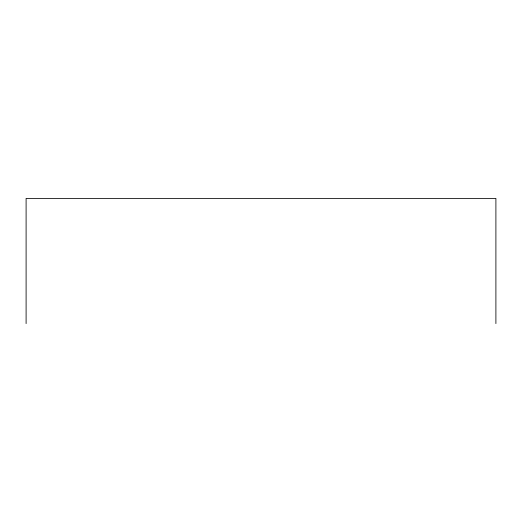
<?xml version="1.0" encoding="UTF-8"?>
<svg xmlns="http://www.w3.org/2000/svg" width="522" height="522" viewBox="0 0 522 522"><rect width="100%" height="100%" fill="white"/><g stroke="black" fill="none" stroke-linecap="round" stroke-linejoin="round"><path stroke-width="0.78" d="M495.9 323.594L495.9 198.406L26.1 198.406L26.1 323.594"/></g></svg>
